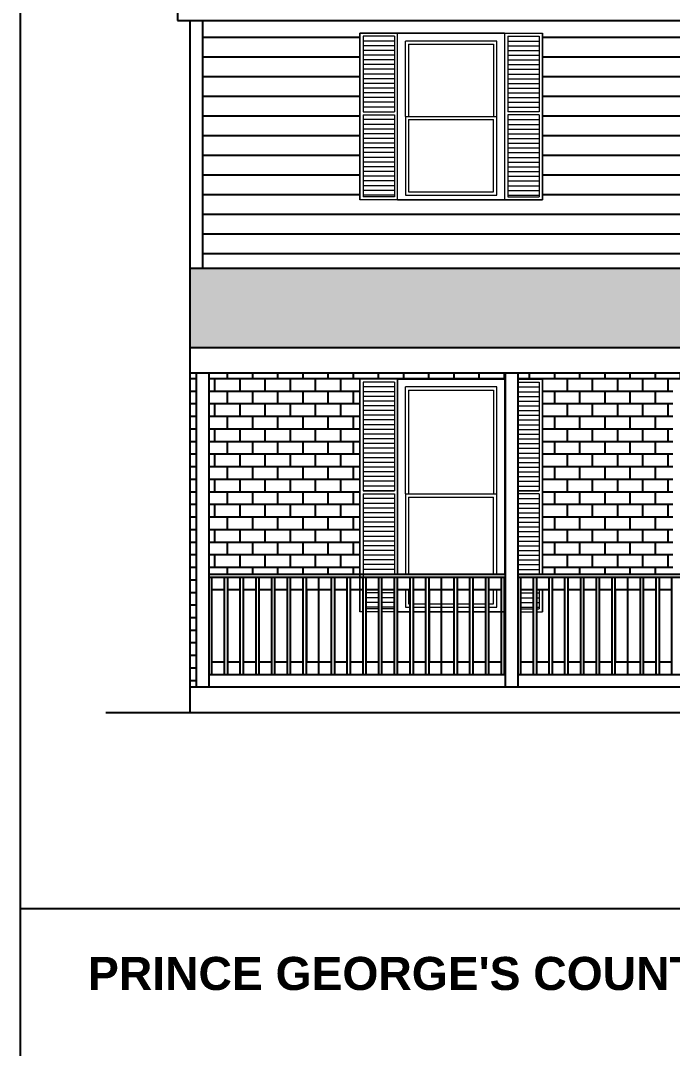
# Model space of a CAD drawing. Header units: inches. Extents: x -1842 to 12195, y -2228 to 2193.
# Drawn here: x 711.7 to 898.1, y 1019.8 to 1313.9 of the extents above; entities that cross this region are included whole.
import ezdxf

# ---------------------------------------------------------------- set-up
doc = ezdxf.new("R2010")
doc.units = ezdxf.units.IN
doc.header["$LTSCALE"] = 6
doc.header["$MEASUREMENT"] = 0
doc.linetypes.add('DASHED', pattern=[0.75, 0.5, -0.25])
doc.layers.add('A-GLAZ', color=151, linetype='Continuous', lineweight=13)
doc.layers.add('BUILT-INS', color=13, linetype='Continuous')
doc.layers.add('Title Block', color=7, linetype='Continuous')
doc.styles.add('PDF Arial Bold', font='arialbd.ttf')

msp = doc.modelspace()

# ---------------------------------------------------------------- hatches: boundary and pattern name
h = msp.add_hatch()
h.set_pattern_fill('AR-RSHKE', color=15, scale=0.54)
h.set_pattern_definition([(0, (-9927.284, 121.574), (13.77, 6.48), [3.24, -2.7, 3.78, -1.62, 4.86, -2.16]), (0, (-9924.044, 121.844), (13.77, 6.48), [2.7, -10.26, 2.16, -3.24]), (0, (-9917.564, 121.169), (13.77, 6.48), [1.62, -16.74]), (90, (-9927.284, 121.574), (-4.59, 6.48), [6.21, -19.71]), (90, (-9924.044, 121.574), (-4.59, 6.48), [6.075, -19.845]), (90, (-9921.344, 121.574), (-4.59, 6.48), [5.67, -20.25]), (90, (-9917.564, 121.169), (-4.59, 6.48), [6.21, -19.71]), (90, (-9915.944, 121.169), (-4.59, 6.48), [6.21, -19.71]), (90, (-9911.084, 121.574), (-4.59, 6.48), [5.94, -19.98])])
h.paths.add_polyline_path([(1028.6794657, 1243.0726561), (760.1194657, 1243.0726561), (760.1194657, 1220.296174), (983.1265015, 1220.296174)])
h.paths.add_polyline_path([(1120.8394657, 1243.0726561), (1028.6794657, 1243.0726561), (1074.2324299, 1220.296174), (1120.8394657, 1220.296174), (1120.8394657, 1231.936436)])
at = {"layer": 'BUILT-INS'}
h = msp.add_hatch(dxfattribs=at)
h.set_pattern_fill('AR-B816', color=256, scale=0.45, style=0)
h.set_pattern_definition([(0, (-7264.327, 577.8742), (0, 3.6), []), (90, (-7264.327, 577.8742), (-3.6, 3.6), [3.6, -3.6])])
h.paths.add_polyline_path([(1115.4394657, 1213.096174), (1030.6594657, 1213.096174), (1030.6594657, 1211.296174), (1054.2394657, 1211.296174), (1054.2394657, 1155.496174), (1115.4394657, 1155.496174)])
h.paths.add_polyline_path([(1003.1194657, 1211.296174), (1020.0394657, 1211.296174), (1020.0394657, 1155.496174), (1021.8394657, 1155.496174), (1021.8394657, 1211.296174), (1027.0594657, 1211.296174), (1027.0594657, 1213.096174), (942.2794657, 1213.096174), (942.2794657, 1211.296174), (950.4694657, 1211.296174), (950.4694657, 1155.496174), (1003.1194657, 1155.496174)])
h.paths.add_polyline_path([(898.2694657, 1211.296174), (909.0694657, 1211.296174), (938.6794657, 1211.296174), (938.6794657, 1213.096174), (853.8994657, 1213.096174), (853.8994657, 1211.296174), (860.9194657, 1211.296174), (860.9194657, 1155.496174), (898.2694657, 1155.496174)])
h.paths.add_polyline_path([(808.7194657, 1211.296174), (819.5194657, 1211.296174), (850.1194657, 1211.296174), (850.2994657, 1211.296174), (850.2994657, 1213.096174), (765.5194657, 1213.096174), (765.5194657, 1155.496174), (808.7194657, 1155.496174)])
h.paths.add_polyline_path([(761.9194657, 1213.096174), (760.1194657, 1213.096174), (760.1194657, 1123.096174), (761.9194657, 1123.096174)])
at = {"layer": 'Title Block', "linetype": 'DASHED'}
h = msp.add_hatch(dxfattribs=at)
h.set_pattern_fill('ANSI31', color=253, scale=45, angle=135)
h.set_pattern_definition([(180, (-7264.327, 577.874), (-4e-16, -5.625), [])])
h.paths.add_polyline_path([(1120.8394657, 1313.896174), (1104.6394657, 1313.896174), (763.7194657, 1313.896174), (763.7194657, 1243.0726561), (1120.8394657, 1243.0726561)])
h.paths.add_polyline_path([(808.7194657, 1310.296174), (860.9194657, 1310.296174), (860.9194657, 1262.596174), (808.7194657, 1262.596174)], flags=16)
h.paths.add_polyline_path([(808.7194657, 1310.296174), (819.5194657, 1310.296174), (850.1194657, 1310.296174), (860.9194657, 1310.296174), (860.9194657, 1262.596174), (850.1194657, 1262.596174), (819.5194657, 1262.596174), (808.7194657, 1262.596174)], flags=0)
h.paths.add_polyline_path([(819.5194657, 1262.596174), (819.5194657, 1310.296174), (850.1194657, 1310.296174), (850.1194657, 1262.596174)], flags=0)
h.paths.add_polyline_path([(809.6194657, 1286.896174), (818.6194657, 1286.896174), (818.6194657, 1263.496174), (809.6194657, 1263.496174)], flags=0)
h.paths.add_polyline_path([(821.7694657, 1286.446174), (821.7694657, 1308.046174), (847.8694657, 1308.046174), (847.8694657, 1286.446174), (847.8694657, 1263.946174), (821.7694657, 1263.946174)], flags=0)
h.paths.add_polyline_path([(809.6194657, 1287.796174), (809.6194657, 1309.396174), (818.6194657, 1309.396174), (818.6194657, 1287.796174)], flags=0)
h.paths.add_polyline_path([(822.6694657, 1264.846174), (822.6694657, 1285.546174), (846.9694657, 1285.546174), (846.9694657, 1264.846174)], flags=0)
h.paths.add_polyline_path([(822.6694657, 1286.446174), (822.6694657, 1307.146174), (846.9694657, 1307.146174), (846.9694657, 1286.446174)], flags=0)
h.paths.add_polyline_path([(851.0194657, 1286.896174), (860.0194657, 1286.896174), (860.0194657, 1263.496174), (851.0194657, 1263.496174)], flags=0)
h.paths.add_polyline_path([(851.0194657, 1287.796174), (851.0194657, 1309.396174), (860.0194657, 1309.396174), (860.0194657, 1287.796174)], flags=0)
h.paths.add_polyline_path([(918.5194657, 1310.296174), (970.7194657, 1310.296174), (970.7194657, 1262.596174), (918.5194657, 1262.596174)], flags=0)
h.paths.add_polyline_path([(918.5194657, 1310.296174), (929.3194657, 1310.296174), (959.9194657, 1310.296174), (970.7194657, 1310.296174), (970.7194657, 1262.596174), (959.9194657, 1262.596174), (929.3194657, 1262.596174), (918.5194657, 1262.596174)], flags=16)
h.paths.add_polyline_path([(929.3194657, 1262.596174), (929.3194657, 1310.296174), (959.9194657, 1310.296174), (959.9194657, 1262.596174)], flags=0)
h.paths.add_polyline_path([(919.4194657, 1286.896174), (928.4194657, 1286.896174), (928.4194657, 1263.496174), (919.4194657, 1263.496174)], flags=0)
h.paths.add_polyline_path([(919.4194657, 1287.796174), (919.4194657, 1309.396174), (928.4194657, 1309.396174), (928.4194657, 1287.796174)], flags=0)
h.paths.add_polyline_path([(931.5694657, 1286.446174), (931.5694657, 1308.046174), (957.6694657, 1308.046174), (957.6694657, 1286.446174), (957.6694657, 1263.946174), (931.5694657, 1263.946174)], flags=0)
h.paths.add_polyline_path([(932.4694657, 1264.846174), (932.4694657, 1285.546174), (956.7694657, 1285.546174), (956.7694657, 1264.846174)], flags=0)
h.paths.add_polyline_path([(932.4694657, 1286.446174), (932.4694657, 1307.146174), (956.7694657, 1307.146174), (956.7694657, 1286.446174)], flags=0)
h.paths.add_polyline_path([(960.8194657, 1286.896174), (969.8194657, 1286.896174), (969.8194657, 1263.496174), (960.8194657, 1263.496174)], flags=0)
h.paths.add_polyline_path([(960.8194657, 1287.796174), (960.8194657, 1309.396174), (969.8194657, 1309.396174), (969.8194657, 1287.796174)], flags=0)
h.paths.add_polyline_path([(1028.3194657, 1310.296174), (1080.5194657, 1310.296174), (1080.5194657, 1262.596174), (1028.3194657, 1262.596174)], flags=16)
h.paths.add_polyline_path([(1028.3194657, 1310.296174), (1039.1194657, 1310.296174), (1069.7194657, 1310.296174), (1080.5194657, 1310.296174), (1080.5194657, 1262.596174), (1069.7194657, 1262.596174), (1039.1194657, 1262.596174), (1028.3194657, 1262.596174)], flags=0)
h.paths.add_polyline_path([(1039.1194657, 1262.596174), (1039.1194657, 1310.296174), (1069.7194657, 1310.296174), (1069.7194657, 1262.596174)], flags=0)
h.paths.add_polyline_path([(1029.2194657, 1286.896174), (1038.2194657, 1286.896174), (1038.2194657, 1263.496174), (1029.2194657, 1263.496174)], flags=0)
h.paths.add_polyline_path([(1029.2194657, 1287.796174), (1029.2194657, 1309.396174), (1038.2194657, 1309.396174), (1038.2194657, 1287.796174)], flags=0)
h.paths.add_polyline_path([(1041.3694657, 1286.446174), (1041.3694657, 1308.046174), (1067.4694657, 1308.046174), (1067.4694657, 1286.446174), (1067.4694657, 1263.946174), (1041.3694657, 1263.946174)], flags=0)
h.paths.add_polyline_path([(1042.2694657, 1264.846174), (1042.2694657, 1285.546174), (1066.5694657, 1285.546174), (1066.5694657, 1264.846174)], flags=0)
h.paths.add_polyline_path([(1042.2694657, 1286.446174), (1042.2694657, 1307.146174), (1066.5694657, 1307.146174), (1066.5694657, 1286.446174)], flags=0)
h.paths.add_polyline_path([(1070.6194657, 1286.896174), (1079.6194657, 1286.896174), (1079.6194657, 1263.496174), (1070.6194657, 1263.496174)], flags=0)
h.paths.add_polyline_path([(1070.6194657, 1287.796174), (1070.6194657, 1309.396174), (1079.6194657, 1309.396174), (1079.6194657, 1287.796174)], flags=0)

# ---------------------------------------------------------------- linework, layer by layer
for p, q in [((711.6595625, 368.173124), (711.6595625, 1494.6223455)), ((756.5194657, 1385.896174), (756.5194657, 1313.896174)), ((756.5194657, 1313.896174), (1120.8394657, 1313.896174)), ((760.1194657, 1313.896174), (760.1194657, 1115.896174)), ((763.7194657, 1313.896174), (763.7194657, 1243.0726561)), ((760.1194657, 1243.0726561), (1120.8394657, 1243.0726561)), ((760.1194657, 1220.296174), (983.1265015, 1220.296174)), ((760.1194657, 1213.096174), (1347.6394657, 1213.096174)), ((761.9194657, 1213.096174), (761.9194657, 1123.096174)), ((765.5194657, 1213.096174), (765.5194657, 1123.096174)), ((850.2994657, 1213.096174), (850.2994657, 1123.096174)), ((853.8994657, 1213.096174), (853.8994657, 1123.096174)), ((765.5194657, 1155.496174), (850.2994657, 1155.496174)), ((765.5194657, 1154.596174), (850.2994657, 1154.596174)), ((766.4194657, 1126.696174), (766.4194657, 1154.596174)), ((770.0194657, 1126.696174), (770.0194657, 1154.596174)), ((770.9194657, 1126.696174), (770.9194657, 1154.596174)), ((774.5194657, 1126.696174), (774.5194657, 1154.596174)), ((775.4194657, 1126.696174), (775.4194657, 1154.596174)), ((779.0194657, 1126.696174), (779.0194657, 1154.596174)), ((779.9194657, 1126.696174), (779.9194657, 1154.596174)), ((783.5194657, 1126.696174), (783.5194657, 1154.596174)), ((784.4194657, 1126.696174), (784.4194657, 1154.596174)), ((788.0194657, 1126.696174), (788.0194657, 1154.596174)), ((788.9194657, 1126.696174), (788.9194657, 1154.596174)), ((792.5194657, 1126.696174), (792.5194657, 1154.596174)), ((793.4194657, 1126.696174), (793.4194657, 1154.596174)), ((797.0194657, 1126.696174), (797.0194657, 1154.596174)), ((800.6194657, 1126.696174), (800.6194657, 1154.596174)), ((801.5194657, 1126.696174), (801.5194657, 1154.596174)), ((805.1194657, 1126.696174), (805.1194657, 1154.596174)), ((806.0194657, 1126.696174), (806.0194657, 1154.596174)), ((809.6194657, 1126.696174), (809.6194657, 1154.596174)), ((810.5194657, 1126.696174), (810.5194657, 1154.596174)), ((814.1194657, 1126.696174), (814.1194657, 1154.596174)), ((815.0194657, 1126.696174), (815.0194657, 1154.596174)), ((818.6194657, 1126.696174), (818.6194657, 1154.596174)), ((819.5194657, 1126.696174), (819.5194657, 1154.596174)), ((823.1194657, 1126.696174), (823.1194657, 1154.596174)), ((824.0194657, 1126.696174), (824.0194657, 1154.596174)), ((827.6194657, 1126.696174), (827.6194657, 1154.596174)), ((828.5194657, 1126.696174), (828.5194657, 1154.596174)), ((832.1194657, 1126.696174), (832.1194657, 1154.596174)), ((835.7194657, 1126.696174), (835.7194657, 1154.596174)), ((836.6194657, 1126.696174), (836.6194657, 1154.596174)), ((840.2194657, 1126.696174), (840.2194657, 1154.596174)), ((841.1194657, 1126.696174), (841.1194657, 1154.596174)), ((844.7194657, 1126.696174), (844.7194657, 1154.596174)), ((845.6194657, 1126.696174), (845.6194657, 1154.596174)), ((849.2194657, 1126.696174), (849.2194657, 1154.596174)), ((850.1194657, 1126.696174), (850.1194657, 1154.596174)), ((853.8994657, 1155.496174), (938.6794657, 1155.496174)), ((853.8994657, 1154.596174), (938.6794657, 1154.596174)), ((854.7994657, 1126.696174), (854.7994657, 1154.596174)), ((858.3994657, 1126.696174), (858.3994657, 1154.596174)), ((859.2994657, 1126.696174), (859.2994657, 1154.596174)), ((862.8994657, 1126.696174), (862.8994657, 1154.596174)), ((863.7994657, 1126.696174), (863.7994657, 1154.596174)), ((867.3994657, 1126.696174), (867.3994657, 1154.596174)), ((868.2994657, 1126.696174), (868.2994657, 1154.596174)), ((871.8994657, 1126.696174), (871.8994657, 1154.596174)), ((872.7994657, 1126.696174), (872.7994657, 1154.596174)), ((876.3994657, 1126.696174), (876.3994657, 1154.596174)), ((877.2994657, 1126.696174), (877.2994657, 1154.596174)), ((880.8994657, 1126.696174), (880.8994657, 1154.596174)), ((881.7994657, 1126.696174), (881.7994657, 1154.596174)), ((885.3994657, 1126.696174), (885.3994657, 1154.596174)), ((888.9994657, 1126.696174), (888.9994657, 1154.596174)), ((889.8994657, 1126.696174), (889.8994657, 1154.596174)), ((893.4994657, 1126.696174), (893.4994657, 1154.596174)), ((894.3994657, 1126.696174), (894.3994657, 1154.596174)), ((897.9994657, 1126.696174), (897.9994657, 1154.596174)), ((770.0194657, 1150.996174), (766.4194657, 1150.996174)), ((774.5194657, 1150.996174), (770.9194657, 1150.996174)), ((779.0194657, 1150.996174), (775.4194657, 1150.996174)), ((783.5194657, 1150.996174), (779.9194657, 1150.996174)), ((788.0194657, 1150.996174), (784.4194657, 1150.996174)), ((792.5194657, 1150.996174), (788.9194657, 1150.996174)), ((797.0194657, 1150.996174), (793.4194657, 1150.996174)), ((800.6194657, 1150.996174), (797.0194657, 1150.996174)), ((805.1194657, 1150.996174), (801.5194657, 1150.996174)), ((809.6194657, 1150.996174), (806.0194657, 1150.996174)), ((814.1194657, 1150.996174), (810.5194657, 1150.996174)), ((818.6194657, 1150.996174), (815.0194657, 1150.996174)), ((823.1194657, 1150.996174), (819.5194657, 1150.996174)), ((827.6194657, 1150.996174), (824.0194657, 1150.996174)), ((832.1194657, 1150.996174), (828.5194657, 1150.996174)), ((835.7194657, 1150.996174), (832.1194657, 1150.996174)), ((840.2194657, 1150.996174), (836.6194657, 1150.996174)), ((844.7194657, 1150.996174), (841.1194657, 1150.996174)), ((849.2194657, 1150.996174), (845.6194657, 1150.996174)), ((858.3994657, 1150.996174), (854.7994657, 1150.996174)), ((862.8994657, 1150.996174), (859.2994657, 1150.996174)), ((867.3994657, 1150.996174), (863.7994657, 1150.996174)), ((871.8994657, 1150.996174), (868.2994657, 1150.996174)), ((876.3994657, 1150.996174), (872.7994657, 1150.996174)), ((880.8994657, 1150.996174), (877.2994657, 1150.996174)), ((885.3994657, 1150.996174), (881.7994657, 1150.996174)), ((888.9994657, 1150.996174), (885.3994657, 1150.996174)), ((893.4994657, 1150.996174), (889.8994657, 1150.996174)), ((897.9994657, 1150.996174), (894.3994657, 1150.996174)), ((770.0194657, 1130.296174), (766.4194657, 1130.296174)), ((774.5194657, 1130.296174), (770.9194657, 1130.296174)), ((779.0194657, 1130.296174), (775.4194657, 1130.296174)), ((783.5194657, 1130.296174), (779.9194657, 1130.296174)), ((788.0194657, 1130.296174), (784.4194657, 1130.296174)), ((792.5194657, 1130.296174), (788.9194657, 1130.296174)), ((797.0194657, 1130.296174), (793.4194657, 1130.296174)), ((800.6194657, 1130.296174), (797.0194657, 1130.296174)), ((805.1194657, 1130.296174), (801.5194657, 1130.296174)), ((809.6194657, 1130.296174), (806.0194657, 1130.296174)), ((814.1194657, 1130.296174), (810.5194657, 1130.296174)), ((818.6194657, 1130.296174), (815.0194657, 1130.296174)), ((823.1194657, 1130.296174), (819.5194657, 1130.296174)), ((827.6194657, 1130.296174), (824.0194657, 1130.296174)), ((832.1194657, 1130.296174), (828.5194657, 1130.296174)), ((835.7194657, 1130.296174), (832.1194657, 1130.296174)), ((840.2194657, 1130.296174), (836.6194657, 1130.296174)), ((844.7194657, 1130.296174), (841.1194657, 1130.296174)), ((849.2194657, 1130.296174), (845.6194657, 1130.296174)), ((858.3994657, 1130.296174), (854.7994657, 1130.296174)), ((862.8994657, 1130.296174), (859.2994657, 1130.296174)), ((867.3994657, 1130.296174), (863.7994657, 1130.296174)), ((871.8994657, 1130.296174), (868.2994657, 1130.296174)), ((876.3994657, 1130.296174), (872.7994657, 1130.296174)), ((880.8994657, 1130.296174), (877.2994657, 1130.296174)), ((885.3994657, 1130.296174), (881.7994657, 1130.296174)), ((888.9994657, 1130.296174), (885.3994657, 1130.296174)), ((893.4994657, 1130.296174), (889.8994657, 1130.296174)), ((897.9994657, 1130.296174), (894.3994657, 1130.296174)), ((850.2994657, 1126.696174), (765.5194657, 1126.696174)), ((938.6794657, 1126.696174), (853.8994657, 1126.696174)), ((1120.8394657, 1123.096174), (760.1194657, 1123.096174)), ((736.023244, 1115.896174), (1371.5979125, 1115.896174))]:
    msp.add_line(p, q)
at = {"layer": 'A-GLAZ', "lineweight": 9}
for p, q in [((808.7194657, 1310.296174), (808.7194657, 1262.596174)), ((808.7194657, 1262.596174), (808.7194657, 1310.296174)), ((819.5194657, 1310.296174), (808.7194657, 1310.296174)), ((808.7194657, 1310.296174), (860.9194657, 1310.296174)), ((808.7194657, 1262.596174), (808.7194657, 1310.296174)), ((818.6194657, 1309.396174), (809.6194657, 1309.396174)), ((809.6194657, 1309.396174), (809.6194657, 1287.796174)), ((818.6194657, 1309.396174), (818.6194657, 1287.796174)), ((850.1194657, 1310.296174), (819.5194657, 1310.296174)), ((819.5194657, 1310.296174), (850.1194657, 1310.296174)), ((819.5194657, 1310.296174), (850.1194657, 1310.296174)), ((819.5194657, 1262.596174), (819.5194657, 1310.296174)), ((850.1194657, 1310.296174), (850.1194657, 1262.596174)), ((850.1194657, 1310.296174), (860.9194657, 1310.296174)), ((851.0194657, 1309.396174), (851.0194657, 1287.796174)), ((851.0194657, 1309.396174), (860.0194657, 1309.396174)), ((860.0194657, 1309.396174), (860.0194657, 1287.796174)), ((860.9194657, 1310.296174), (860.9194657, 1262.596174)), ((860.9194657, 1262.596174), (860.9194657, 1310.296174)), ((860.9194657, 1310.296174), (860.9194657, 1262.596174)), ((818.6194657, 1308.046174), (809.6194657, 1308.046174)), ((818.6194657, 1306.696174), (809.6194657, 1306.696174)), ((847.8694657, 1308.046174), (821.7694657, 1308.046174)), ((821.7694657, 1286.446174), (821.7694657, 1308.046174)), ((822.6694657, 1307.146174), (822.6694657, 1286.446174)), ((822.6694657, 1307.146174), (846.9694657, 1307.146174)), ((846.9694657, 1307.146174), (846.9694657, 1286.446174)), ((847.8694657, 1286.446174), (847.8694657, 1308.046174)), ((851.0194657, 1308.046174), (860.0194657, 1308.046174)), ((851.0194657, 1306.696174), (860.0194657, 1306.696174)), ((818.6194657, 1305.346174), (809.6194657, 1305.346174)), ((818.6194657, 1303.996174), (809.6194657, 1303.996174)), ((851.0194657, 1305.346174), (860.0194657, 1305.346174)), ((851.0194657, 1303.996174), (860.0194657, 1303.996174)), ((818.6194657, 1302.646174), (809.6194657, 1302.646174)), ((818.6194657, 1301.296174), (809.6194657, 1301.296174)), ((851.0194657, 1302.646174), (860.0194657, 1302.646174)), ((851.0194657, 1301.296174), (860.0194657, 1301.296174)), ((818.6194657, 1299.946174), (809.6194657, 1299.946174)), ((818.6194657, 1298.596174), (809.6194657, 1298.596174)), ((818.6194657, 1297.246174), (809.6194657, 1297.246174)), ((851.0194657, 1299.946174), (860.0194657, 1299.946174)), ((851.0194657, 1298.596174), (860.0194657, 1298.596174)), ((851.0194657, 1297.246174), (860.0194657, 1297.246174)), ((818.6194657, 1295.896174), (809.6194657, 1295.896174)), ((818.6194657, 1294.546174), (809.6194657, 1294.546174)), ((851.0194657, 1295.896174), (860.0194657, 1295.896174)), ((851.0194657, 1294.546174), (860.0194657, 1294.546174)), ((818.6194657, 1293.196174), (809.6194657, 1293.196174)), ((818.6194657, 1291.846174), (809.6194657, 1291.846174)), ((851.0194657, 1293.196174), (860.0194657, 1293.196174)), ((851.0194657, 1291.846174), (860.0194657, 1291.846174)), ((818.6194657, 1290.496174), (809.6194657, 1290.496174)), ((818.6194657, 1289.146174), (809.6194657, 1289.146174)), ((851.0194657, 1290.496174), (860.0194657, 1290.496174)), ((851.0194657, 1289.146174), (860.0194657, 1289.146174)), ((809.6194657, 1287.796174), (818.6194657, 1287.796174)), ((809.6194657, 1286.896174), (818.6194657, 1286.896174)), ((809.6194657, 1286.896174), (809.6194657, 1263.496174)), ((818.6194657, 1285.546174), (809.6194657, 1285.546174)), ((818.6194657, 1286.896174), (818.6194657, 1263.496174)), ((821.7694657, 1286.446174), (821.7694657, 1263.946174)), ((821.7694657, 1286.446174), (847.8694657, 1286.446174)), ((822.6694657, 1285.546174), (822.6694657, 1264.846174)), ((822.6694657, 1285.546174), (846.9694657, 1285.546174)), ((846.9694657, 1264.846174), (846.9694657, 1285.546174)), ((847.8694657, 1263.946174), (847.8694657, 1286.446174)), ((860.0194657, 1287.796174), (851.0194657, 1287.796174)), ((851.0194657, 1286.896174), (851.0194657, 1263.496174)), ((860.0194657, 1286.896174), (851.0194657, 1286.896174)), ((851.0194657, 1285.546174), (860.0194657, 1285.546174)), ((860.0194657, 1286.896174), (860.0194657, 1263.496174)), ((818.6194657, 1284.196174), (809.6194657, 1284.196174)), ((818.6194657, 1282.846174), (809.6194657, 1282.846174)), ((851.0194657, 1284.196174), (860.0194657, 1284.196174)), ((851.0194657, 1282.846174), (860.0194657, 1282.846174)), ((818.6194657, 1281.496174), (809.6194657, 1281.496174)), ((818.6194657, 1280.146174), (809.6194657, 1280.146174)), ((851.0194657, 1281.496174), (860.0194657, 1281.496174)), ((851.0194657, 1280.146174), (860.0194657, 1280.146174)), ((818.6194657, 1278.796174), (809.6194657, 1278.796174)), ((818.6194657, 1277.446174), (809.6194657, 1277.446174)), ((851.0194657, 1278.796174), (860.0194657, 1278.796174)), ((851.0194657, 1277.446174), (860.0194657, 1277.446174)), ((818.6194657, 1276.096174), (809.6194657, 1276.096174)), ((818.6194657, 1274.746174), (809.6194657, 1274.746174)), ((851.0194657, 1276.096174), (860.0194657, 1276.096174)), ((851.0194657, 1274.746174), (860.0194657, 1274.746174)), ((818.6194657, 1273.396174), (809.6194657, 1273.396174)), ((818.6194657, 1272.046174), (809.6194657, 1272.046174)), ((818.6194657, 1270.696174), (809.6194657, 1270.696174)), ((851.0194657, 1273.396174), (860.0194657, 1273.396174)), ((851.0194657, 1272.046174), (860.0194657, 1272.046174)), ((851.0194657, 1270.696174), (860.0194657, 1270.696174)), ((818.6194657, 1269.346174), (809.6194657, 1269.346174)), ((818.6194657, 1267.996174), (809.6194657, 1267.996174)), ((851.0194657, 1269.346174), (860.0194657, 1269.346174)), ((851.0194657, 1267.996174), (860.0194657, 1267.996174)), ((818.6194657, 1266.646174), (809.6194657, 1266.646174)), ((818.6194657, 1265.296174), (809.6194657, 1265.296174)), ((822.6694657, 1264.846174), (846.9694657, 1264.846174)), ((851.0194657, 1266.646174), (860.0194657, 1266.646174)), ((851.0194657, 1265.296174), (860.0194657, 1265.296174)), ((819.5194657, 1262.596174), (808.7194657, 1262.596174)), ((819.5194657, 1262.596174), (808.7194657, 1262.596174)), ((860.9194657, 1262.596174), (808.7194657, 1262.596174)), ((818.6194657, 1263.946174), (809.6194657, 1263.946174)), ((818.6194657, 1263.496174), (809.6194657, 1263.496174)), ((819.5194657, 1262.596174), (850.1194657, 1262.596174)), ((850.1194657, 1262.596174), (819.5194657, 1262.596174)), ((819.5194657, 1262.596174), (850.1194657, 1262.596174)), ((850.1194657, 1262.596174), (819.5194657, 1262.596174)), ((821.7694657, 1263.946174), (847.8694657, 1263.946174)), ((850.1194657, 1262.596174), (860.9194657, 1262.596174)), ((850.1194657, 1262.596174), (860.9194657, 1262.596174)), ((851.0194657, 1263.946174), (860.0194657, 1263.946174)), ((851.0194657, 1263.496174), (860.0194657, 1263.496174)), ((808.7194657, 1211.296174), (808.7194657, 1144.696174)), ((808.7194657, 1144.696174), (808.7194657, 1211.296174)), ((819.5194657, 1211.296174), (808.7194657, 1211.296174)), ((818.6194657, 1210.396174), (809.6194657, 1210.396174)), ((809.6194657, 1210.396174), (809.6194657, 1179.346174)), ((818.6194657, 1209.046174), (809.6194657, 1209.046174)), ((818.6194657, 1210.396174), (818.6194657, 1179.346174)), ((850.1194657, 1211.296174), (819.5194657, 1211.296174)), ((819.5194657, 1211.296174), (850.1194657, 1211.296174)), ((819.5194657, 1211.296174), (850.1194657, 1211.296174)), ((819.5194657, 1155.496174), (819.5194657, 1211.296174)), ((819.5194657, 1211.296174), (819.5194657, 1155.496174)), ((819.5194657, 1211.296174), (819.5194657, 1155.496174)), ((819.5194657, 1211.296174), (819.5194657, 1155.496174)), ((847.8694657, 1209.046174), (821.7694657, 1209.046174)), ((821.7694657, 1178.446174), (821.7694657, 1209.046174)), ((847.8694657, 1178.446174), (847.8694657, 1209.046174)), ((850.1194657, 1211.296174), (850.1194657, 1155.496174)), ((850.1194657, 1211.296174), (850.2994657, 1211.296174)), ((853.8994657, 1211.296174), (860.9194657, 1211.296174)), ((853.8994657, 1210.396174), (860.0194657, 1210.396174)), ((853.8994657, 1209.046174), (860.0194657, 1209.046174)), ((860.0194657, 1210.396174), (860.0194657, 1179.346174)), ((860.9194657, 1211.296174), (860.9194657, 1155.496174)), ((860.9194657, 1155.496174), (860.9194657, 1211.296174)), ((818.6194657, 1207.696174), (809.6194657, 1207.696174)), ((818.6194657, 1206.346174), (809.6194657, 1206.346174)), ((822.6694657, 1208.146174), (822.6694657, 1178.446174)), ((822.6694657, 1208.146174), (846.9694657, 1208.146174)), ((846.9694657, 1208.146174), (846.9694657, 1178.446174)), ((853.8994657, 1207.696174), (860.0194657, 1207.696174)), ((853.8994657, 1206.346174), (860.0194657, 1206.346174)), ((818.6194657, 1204.996174), (809.6194657, 1204.996174)), ((818.6194657, 1203.646174), (809.6194657, 1203.646174)), ((853.8994657, 1204.996174), (860.0194657, 1204.996174)), ((853.8994657, 1203.646174), (860.0194657, 1203.646174)), ((818.6194657, 1202.296174), (809.6194657, 1202.296174)), ((818.6194657, 1200.946174), (809.6194657, 1200.946174)), ((853.8994657, 1202.296174), (860.0194657, 1202.296174)), ((853.8994657, 1200.946174), (860.0194657, 1200.946174)), ((818.6194657, 1199.596174), (809.6194657, 1199.596174)), ((818.6194657, 1198.246174), (809.6194657, 1198.246174)), ((853.8994657, 1199.596174), (860.0194657, 1199.596174)), ((853.8994657, 1198.246174), (860.0194657, 1198.246174)), ((818.6194657, 1196.896174), (809.6194657, 1196.896174)), ((818.6194657, 1195.546174), (809.6194657, 1195.546174)), ((818.6194657, 1194.196174), (809.6194657, 1194.196174)), ((853.8994657, 1196.896174), (860.0194657, 1196.896174)), ((853.8994657, 1195.546174), (860.0194657, 1195.546174)), ((853.8994657, 1194.196174), (860.0194657, 1194.196174)), ((818.6194657, 1192.846174), (809.6194657, 1192.846174)), ((818.6194657, 1191.496174), (809.6194657, 1191.496174)), ((853.8994657, 1192.846174), (860.0194657, 1192.846174)), ((853.8994657, 1191.496174), (860.0194657, 1191.496174)), ((818.6194657, 1190.146174), (809.6194657, 1190.146174)), ((818.6194657, 1188.796174), (809.6194657, 1188.796174)), ((853.8994657, 1190.146174), (860.0194657, 1190.146174)), ((853.8994657, 1188.796174), (860.0194657, 1188.796174)), ((818.6194657, 1187.446174), (809.6194657, 1187.446174)), ((818.6194657, 1186.096174), (809.6194657, 1186.096174)), ((853.8994657, 1187.446174), (860.0194657, 1187.446174)), ((853.8994657, 1186.096174), (860.0194657, 1186.096174)), ((818.6194657, 1184.746174), (809.6194657, 1184.746174)), ((818.6194657, 1183.396174), (809.6194657, 1183.396174)), ((853.8994657, 1184.746174), (860.0194657, 1184.746174)), ((853.8994657, 1183.396174), (860.0194657, 1183.396174)), ((818.6194657, 1182.046174), (809.6194657, 1182.046174)), ((818.6194657, 1180.696174), (809.6194657, 1180.696174)), ((853.8994657, 1182.046174), (860.0194657, 1182.046174)), ((853.8994657, 1180.696174), (860.0194657, 1180.696174)), ((809.6194657, 1179.346174), (818.6194657, 1179.346174)), ((818.6194657, 1179.346174), (809.6194657, 1179.346174)), ((809.6194657, 1178.446174), (818.6194657, 1178.446174)), ((809.6194657, 1178.446174), (809.6194657, 1145.596174)), ((818.6194657, 1177.096174), (809.6194657, 1177.096174)), ((818.6194657, 1178.446174), (818.6194657, 1155.496174)), ((821.7694657, 1178.446174), (821.7694657, 1155.496174)), ((821.7694657, 1178.446174), (847.8694657, 1178.446174)), ((822.6694657, 1177.546174), (822.6694657, 1155.496174)), ((822.6694657, 1177.546174), (846.9694657, 1177.546174)), ((846.9694657, 1155.496174), (846.9694657, 1177.546174)), ((847.8694657, 1155.496174), (847.8694657, 1178.446174)), ((860.0194657, 1179.346174), (853.8994657, 1179.346174)), ((853.8994657, 1179.346174), (860.0194657, 1179.346174)), ((860.0194657, 1178.446174), (853.8994657, 1178.446174)), ((853.8994657, 1177.096174), (860.0194657, 1177.096174)), ((860.0194657, 1178.446174), (860.0194657, 1155.496174)), ((818.6194657, 1175.746174), (809.6194657, 1175.746174)), ((818.6194657, 1174.396174), (809.6194657, 1174.396174)), ((853.8994657, 1175.746174), (860.0194657, 1175.746174)), ((853.8994657, 1174.396174), (860.0194657, 1174.396174)), ((818.6194657, 1173.046174), (809.6194657, 1173.046174)), ((818.6194657, 1171.696174), (809.6194657, 1171.696174)), ((853.8994657, 1173.046174), (860.0194657, 1173.046174)), ((853.8994657, 1171.696174), (860.0194657, 1171.696174)), ((818.6194657, 1170.346174), (809.6194657, 1170.346174)), ((818.6194657, 1168.996174), (809.6194657, 1168.996174)), ((853.8994657, 1170.346174), (860.0194657, 1170.346174)), ((853.8994657, 1168.996174), (860.0194657, 1168.996174)), ((818.6194657, 1167.646174), (809.6194657, 1167.646174)), ((818.6194657, 1166.296174), (809.6194657, 1166.296174)), ((818.6194657, 1164.946174), (809.6194657, 1164.946174)), ((853.8994657, 1167.646174), (860.0194657, 1167.646174)), ((853.8994657, 1166.296174), (860.0194657, 1166.296174)), ((853.8994657, 1164.946174), (860.0194657, 1164.946174)), ((818.6194657, 1163.596174), (809.6194657, 1163.596174)), ((818.6194657, 1162.246174), (809.6194657, 1162.246174)), ((853.8994657, 1163.596174), (860.0194657, 1163.596174)), ((853.8994657, 1162.246174), (860.0194657, 1162.246174)), ((818.6194657, 1160.896174), (809.6194657, 1160.896174)), ((818.6194657, 1159.546174), (809.6194657, 1159.546174)), ((853.8994657, 1160.896174), (860.0194657, 1160.896174)), ((853.8994657, 1159.546174), (860.0194657, 1159.546174)), ((818.6194657, 1158.196174), (809.6194657, 1158.196174)), ((818.6194657, 1156.846174), (809.6194657, 1156.846174)), ((853.8994657, 1158.196174), (860.0194657, 1158.196174)), ((853.8994657, 1156.846174), (860.0194657, 1156.846174)), ((818.6194657, 1155.496174), (809.6194657, 1155.496174)), ((818.6194657, 1154.596174), (818.6194657, 1145.596174)), ((819.5194657, 1144.696174), (819.5194657, 1154.596174)), ((819.5194657, 1154.596174), (819.5194657, 1144.696174)), ((819.5194657, 1154.596174), (819.5194657, 1144.696174)), ((819.5194657, 1154.596174), (819.5194657, 1144.696174)), ((850.1194657, 1154.596174), (850.1194657, 1144.696174)), ((853.8994657, 1155.496174), (860.0194657, 1155.496174)), ((814.1194657, 1150.096174), (810.5194657, 1150.096174)), ((818.6194657, 1150.096174), (815.0194657, 1150.096174)), ((821.7694657, 1150.996174), (821.7694657, 1146.046174)), ((822.6694657, 1150.996174), (822.6694657, 1146.946174)), ((846.9694657, 1146.946174), (846.9694657, 1150.996174)), ((847.8694657, 1146.046174), (847.8694657, 1150.996174)), ((854.7994657, 1150.096174), (858.3994657, 1150.096174)), ((859.2994657, 1150.096174), (860.0194657, 1150.096174)), ((860.0194657, 1150.996174), (860.0194657, 1145.596174)), ((860.9194657, 1150.996174), (860.9194657, 1144.696174)), ((860.9194657, 1144.696174), (860.9194657, 1150.996174)), ((814.1194657, 1148.746174), (810.5194657, 1148.746174)), ((814.1194657, 1147.396174), (810.5194657, 1147.396174)), ((818.6194657, 1148.746174), (815.0194657, 1148.746174)), ((818.6194657, 1147.396174), (815.0194657, 1147.396174)), ((854.7994657, 1148.746174), (858.3994657, 1148.746174)), ((854.7994657, 1147.396174), (858.3994657, 1147.396174)), ((859.2994657, 1148.746174), (860.0194657, 1148.746174)), ((859.2994657, 1147.396174), (860.0194657, 1147.396174)), ((809.6194657, 1144.696174), (808.7194657, 1144.696174)), ((809.6194657, 1144.696174), (808.7194657, 1144.696174)), ((814.1194657, 1146.046174), (810.5194657, 1146.046174)), ((814.1194657, 1145.596174), (810.5194657, 1145.596174)), ((814.1194657, 1144.696174), (810.5194657, 1144.696174)), ((814.1194657, 1144.696174), (810.5194657, 1144.696174)), ((818.6194657, 1146.046174), (815.0194657, 1146.046174)), ((818.6194657, 1145.596174), (815.0194657, 1145.596174)), ((818.6194657, 1144.696174), (815.0194657, 1144.696174)), ((818.6194657, 1144.696174), (815.0194657, 1144.696174)), ((819.5194657, 1144.696174), (823.1194657, 1144.696174)), ((823.1194657, 1144.696174), (819.5194657, 1144.696174)), ((819.5194657, 1144.696174), (823.1194657, 1144.696174)), ((823.1194657, 1144.696174), (819.5194657, 1144.696174)), ((821.7694657, 1146.046174), (823.1194657, 1146.046174)), ((822.6694657, 1146.946174), (823.1194657, 1146.946174)), ((824.0194657, 1146.946174), (827.6194657, 1146.946174)), ((824.0194657, 1146.046174), (827.6194657, 1146.046174)), ((824.0194657, 1144.696174), (827.6194657, 1144.696174)), ((827.6194657, 1144.696174), (824.0194657, 1144.696174)), ((824.0194657, 1144.696174), (827.6194657, 1144.696174)), ((827.6194657, 1144.696174), (824.0194657, 1144.696174)), ((828.5194657, 1146.946174), (835.7194657, 1146.946174)), ((828.5194657, 1146.046174), (835.7194657, 1146.046174)), ((828.5194657, 1144.696174), (835.7194657, 1144.696174)), ((835.7194657, 1144.696174), (828.5194657, 1144.696174)), ((828.5194657, 1144.696174), (835.7194657, 1144.696174)), ((835.7194657, 1144.696174), (828.5194657, 1144.696174)), ((836.6194657, 1146.946174), (840.2194657, 1146.946174)), ((836.6194657, 1146.046174), (840.2194657, 1146.046174)), ((836.6194657, 1144.696174), (840.2194657, 1144.696174)), ((840.2194657, 1144.696174), (836.6194657, 1144.696174)), ((836.6194657, 1144.696174), (840.2194657, 1144.696174)), ((840.2194657, 1144.696174), (836.6194657, 1144.696174)), ((841.1194657, 1146.946174), (844.7194657, 1146.946174)), ((841.1194657, 1146.046174), (844.7194657, 1146.046174)), ((841.1194657, 1144.696174), (844.7194657, 1144.696174)), ((844.7194657, 1144.696174), (841.1194657, 1144.696174)), ((841.1194657, 1144.696174), (844.7194657, 1144.696174)), ((844.7194657, 1144.696174), (841.1194657, 1144.696174)), ((845.6194657, 1146.946174), (846.9694657, 1146.946174)), ((845.6194657, 1146.046174), (847.8694657, 1146.046174)), ((845.6194657, 1144.696174), (850.1194657, 1144.696174)), ((850.1194657, 1144.696174), (845.6194657, 1144.696174)), ((845.6194657, 1144.696174), (850.1194657, 1144.696174)), ((850.1194657, 1144.696174), (845.6194657, 1144.696174)), ((850.1194657, 1144.696174), (850.2994657, 1144.696174)), ((850.1194657, 1144.696174), (850.2994657, 1144.696174)), ((854.7994657, 1146.046174), (858.3994657, 1146.046174)), ((854.7994657, 1145.596174), (858.3994657, 1145.596174)), ((854.7994657, 1144.696174), (858.3994657, 1144.696174)), ((854.7994657, 1144.696174), (858.3994657, 1144.696174)), ((859.2994657, 1146.046174), (860.0194657, 1146.046174)), ((859.2994657, 1145.596174), (860.0194657, 1145.596174)), ((859.2994657, 1144.696174), (860.9194657, 1144.696174)), ((859.2994657, 1144.696174), (860.9194657, 1144.696174))]:
    msp.add_line(p, q, dxfattribs=at)
at = {"layer": 'Title Block'}
for p, q in [((793.4194657, 1150.996174), (793.4194657, 1130.296174)), ((828.5194657, 1150.996174), (828.5194657, 1130.296174)), ((881.7994657, 1150.996174), (881.7994657, 1130.296174)), ((711.6595625, 1059.824864), (1390.334949, 1059.824864))]:
    msp.add_line(p, q, dxfattribs=at)

# ---------------------------------------------------------------- texts
at = {"insert": (730.9452717, 1045.9519085), "char_height": 9.4725072, "width": 346.113149282, "attachment_point": 1, "style": 'PDF Arial Bold'}
msp.add_mtext("PRINCE GEORGE'S COUNTY BUILDING CODES", dxfattribs=at)

doc.saveas('drawing.dxf')
